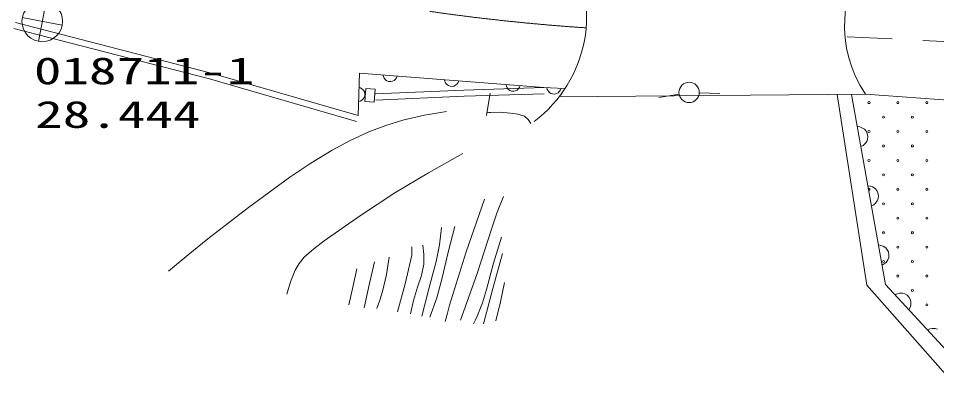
# Model space of a CAD drawing. Units: millimetres, scale not verified. Extents: x 231510 to 871510, y 104537 to 464537.
# Drawn here: x 319246 to 364148, y 356882 to 374856 of the extents above; entities that cross this region are included whole.
import ezdxf
from ezdxf.enums import TextEntityAlignment as Align

# ---------------------------------------------------------------- set-up
doc = ezdxf.new("R2010")
doc.units = ezdxf.units.MM
doc.header["$LTSCALE"] = 1000
doc.linetypes.add('CHAIN', pattern=[18.5, 12, -1.5, 3.5, -1.5])
doc.layers.add('S-SUV', color=7, linetype='Continuous', lineweight=13)
doc.styles.add('ＭＳ ゴシック', font='')
doc.styles.get('ＭＳ ゴシック').set_extended_font_data('MS Gothic')

# ---------------------------------------------------------------- blocks, each defined once
blk = doc.blocks.new('BUHIN1')
at = {"color": 7, "linetype": 'Continuous', "lineweight": 13}
for p, q in [((0, 995), (0, -995)), ((-995, 0), (995, 0))]:
    blk.add_line(p, q, dxfattribs=at)
blk.add_circle((0, 0), 995, dxfattribs=at)

msp = doc.modelspace()

# ---------------------------------------------------------------- linework, layer by layer
at = {"layer": 'S-SUV'}
for p, q in [((319105, 374655), (328674, 372181)), ((328595, 371892), (319030, 374364)), ((335779, 369805), (328595, 371892)), ((328674, 372181), (335862, 370094)), ((335862, 370094), (335922, 372175)), ((335922, 372175), (344942, 371468)), ((337096, 372002), (337076, 372084)), ((337133, 371930), (337096, 372002)), ((337195, 371848), (337133, 371930)), ((337268, 371801), (337195, 371848)), ((337348, 371770), (337268, 371801)), ((337620, 371815), (337540, 371779)), ((337693, 371887), (337620, 371815)), ((337740, 371951), (337693, 371887)), ((337774, 372029), (337740, 371951)), ((340103, 371766), (340083, 371848)), ((335902, 371484), (335982, 371454)), ((335982, 371454), (336049, 371410)), ((336049, 371410), (336124, 371341)), ((336190, 370785), (336235, 371423)), ((336235, 371423), (336688, 371391)), ((336688, 371391), (336643, 370753)), ((337456, 371761), (337348, 371770)), ((337540, 371779), (337456, 371761)), ((340139, 371695), (340103, 371766)), ((340201, 371613), (340139, 371695)), ((340275, 371565), (340201, 371613)), ((340355, 371534), (340275, 371565)), ((340463, 371526), (340355, 371534)), ((340547, 371544), (340463, 371526)), ((340627, 371579), (340547, 371544)), ((340699, 371651), (340627, 371579)), ((340746, 371716), (340699, 371651)), ((340781, 371794), (340746, 371716)), ((341034, 371345), (344942, 371468)), ((343109, 371530), (343089, 371613)), ((343146, 371459), (343109, 371530)), ((343208, 371377), (343146, 371459)), ((343281, 371329), (343208, 371377)), ((343706, 371415), (343633, 371344)), ((343753, 371480), (343706, 371415)), ((343787, 371558), (343753, 371480)), ((344942, 371468), (345933, 371424)), ((345110, 371380), (345088, 371461)), ((345149, 371309), (345110, 371380)), ((345756, 371351), (345711, 371285)), ((345787, 371430), (345756, 371351)), ((336112, 370914), (336033, 370848)), ((336156, 370990), (336112, 370914)), ((336124, 371341), (336164, 371263)), ((336183, 371071), (336156, 370990)), ((336164, 371263), (336186, 371180)), ((336186, 371180), (336183, 371071)), ((336705, 371156), (341034, 371345)), ((341043, 371046), (336718, 370856)), ((344951, 371168), (341043, 371046)), ((342319, 371194), (342141, 370104)), ((343361, 371298), (343281, 371329)), ((343469, 371290), (343361, 371298)), ((343553, 371308), (343469, 371290)), ((343633, 371344), (343553, 371308)), ((345214, 371230), (345149, 371309)), ((345289, 371184), (345214, 371230)), ((345370, 371156), (345289, 371184)), ((345479, 371151), (345370, 371156)), ((345562, 371172), (345479, 371151)), ((345641, 371211), (345562, 371172)), ((345711, 371285), (345641, 371211)), ((360669, 371142), (345689, 371015)), ((351552, 371147), (350567, 370977)), ((352544, 371214), (353544, 371178)), ((359292, 371130), (360738, 361802)), ((359991, 371136), (361651, 361827)), ((370192, 370451), (360669, 371142)), ((335963, 370808), (335882, 370784)), ((336033, 370848), (335963, 370808)), ((336643, 370753), (336190, 370785)), ((339112, 370113), (338051, 369877)), ((340187, 370290), (339112, 370113)), ((342252, 370247), (342163, 370237)), ((342330, 370255), (342252, 370247)), ((342822, 370269), (342330, 370255)), ((343318, 370222), (342822, 370269)), ((343675, 370170), (343318, 370222)), ((343994, 370064), (343675, 370170)), ((344171, 369905), (343994, 370064)), ((337211, 369619), (336381, 369300)), ((338051, 369877), (337211, 369619)), ((344305, 369703), (344171, 369905)), ((360272, 369562), (360392, 369543)), ((336381, 369300), (335474, 368882)), ((360392, 369543), (360498, 369501)), ((360498, 369501), (360623, 369426)), ((360623, 369426), (360702, 369329)), ((360702, 369329), (360757, 369219)), ((360757, 369219), (360784, 369067)), ((335474, 368882), (334594, 368411)), ((360639, 368711), (360554, 368634)), ((360730, 368826), (360639, 368711)), ((360770, 368945), (360730, 368826)), ((360784, 369067), (360770, 368945)), ((334594, 368411), (333545, 367772)), ((339302, 367293), (340978, 368236)), ((360554, 368634), (360447, 368577)), ((333545, 367772), (332519, 367076)), ((332519, 367076), (330496, 365596)), ((337659, 366315), (339302, 367293)), ((360788, 366665), (360909, 366645)), ((360909, 366645), (361015, 366604)), ((361015, 366604), (361140, 366529)), ((361140, 366529), (361219, 366432)), ((361219, 366432), (361274, 366322)), ((335931, 365174), (337659, 366315)), ((342035, 366015), (341151, 363426)), ((342658, 365368), (342975, 366132)), ((361287, 366048), (361247, 365929)), ((361274, 366322), (361301, 366169)), ((361301, 366169), (361287, 366048)), ((330496, 365596), (328503, 364063)), ((361071, 365737), (360964, 365680)), ((361156, 365814), (361071, 365737)), ((361247, 365929), (361156, 365814)), ((334207, 363962), (335931, 365174)), ((342392, 364584), (342658, 365368)), ((339937, 364618), (339839, 363779)), ((340264, 363418), (340581, 364673)), ((341659, 362320), (342392, 364584)), ((328503, 364063), (327542, 363282)), ((333688, 363578), (334207, 363962)), ((339025, 363762), (339080, 363298)), ((339839, 363779), (339682, 362950)), ((342868, 364149), (342478, 362880)), ((361305, 363768), (361425, 363748)), ((361425, 363748), (361532, 363706)), ((327542, 363282), (326590, 362490)), ((333226, 363163), (333688, 363578)), ((338163, 361870), (338479, 363273)), ((338479, 363273), (338482, 363473)), ((338482, 363473), (338482, 363674)), ((339080, 363298), (339073, 362828)), ((339971, 362153), (340264, 363418)), ((341151, 363426), (340321, 360813)), ((342913, 363341), (342440, 361631)), ((361532, 363706), (361657, 363632)), ((361657, 363632), (361735, 363534)), ((361735, 363534), (361790, 363425)), ((361790, 363425), (361818, 363272)), ((361818, 363272), (361804, 363151)), ((332774, 362528), (332975, 362862)), ((332975, 362862), (333226, 363163)), ((336393, 361816), (336666, 362940)), ((337380, 363164), (337243, 362319)), ((339073, 362828), (338951, 362265)), ((339682, 362950), (339319, 361621)), ((342478, 362880), (342143, 361586)), ((361587, 362840), (361481, 362783)), ((361673, 362916), (361587, 362840)), ((361764, 363032), (361673, 362916)), ((361804, 363151), (361764, 363032)), ((332550, 361965), (332774, 362528)), ((335603, 361708), (335800, 362594)), ((332380, 361366), (332550, 361965)), ((337243, 362319), (337047, 361489)), ((338951, 362265), (338767, 361698)), ((339702, 361182), (339971, 362153)), ((340872, 360085), (341659, 362320)), ((342829, 360986), (343022, 361927)), ((335399, 360834), (335603, 361708)), ((336148, 360690), (336393, 361816)), ((337047, 361489), (336918, 361073)), ((337790, 360488), (338163, 361870)), ((338767, 361698), (338575, 361052)), ((339319, 361621), (338971, 360286)), ((342143, 361586), (341940, 360932)), ((342440, 361631), (341996, 359912)), ((360738, 361802), (365072, 356882)), ((361651, 361827), (364844, 358376)), ((336918, 361073), (336781, 360661)), ((338575, 361052), (338423, 360402)), ((339374, 360229), (339702, 361182)), ((362110, 361331), (362222, 361380)), ((362222, 361380), (362334, 361402)), ((362334, 361402), (362479, 361407)), ((362479, 361407), (362598, 361367)), ((362598, 361367), (362703, 361305)), ((362703, 361305), (362809, 361191)), ((362809, 361191), (362863, 361081)), ((362863, 361081), (362893, 360959)), ((340321, 360813), (340222, 360425)), ((341940, 360932), (341675, 360285)), ((342600, 360056), (342829, 360986)), ((362848, 360703), (362789, 360597)), ((362879, 360813), (362848, 360703)), ((362893, 360959), (362879, 360813)), ((340222, 360425), (340123, 360027)), ((341675, 360285), (341593, 360103)), ((341593, 360103), (341506, 359912)), ((363818, 359655), (363930, 359677)), ((363930, 359677), (364075, 359682)), ((364075, 359682), (364194, 359642)), ((363706, 359606), (363818, 359655))]:
    msp.add_line(p, q, dxfattribs=at)
at = {"layer": 'S-SUV', "linetype": 'CHAIN'}
msp.add_line((430901, 370515), (359781, 373952), dxfattribs=at)
at = {"layer": 'S-SUV'}
for centre, radius in [((352045, 371231), 498), ((360841, 370731), 49.8), ((362255, 370731), 49.8), ((363669, 370731), 49.8), ((361548, 370024), 49.8), ((362962, 370024), 49.8), ((360841, 369317), 49.8), ((362255, 369317), 49.8), ((363669, 369317), 49.8), ((361548, 368610), 49.8), ((362962, 368610), 49.8), ((360841, 367903), 49.8), ((362255, 367903), 49.8), ((363669, 367903), 49.8), ((361548, 367196), 49.8), ((362962, 367196), 49.8), ((362255, 366489), 49.8), ((363669, 366489), 49.8), ((361548, 365781), 49.8), ((362962, 365781), 49.8), ((362255, 365074), 49.8), ((363669, 365074), 49.8), ((361548, 364367), 49.8), ((362962, 364367), 49.8), ((362255, 363660), 49.8), ((363669, 363660), 49.8), ((361548, 362953), 49.8), ((362962, 362953), 49.8), ((362255, 362246), 49.8), ((363669, 362246), 49.8), ((362962, 361539), 49.8), ((363669, 360832), 49.8)]:
    msp.add_circle(centre, radius, dxfattribs=at)
at = {"layer": 'S-SUV', "linetype": 'CHAIN'}
msp.add_arc((353685, 474167), 100000, 251.16376, 266.17242, dxfattribs=at)
at = {"layer": 'S-SUV'}
for centre, radius, start, end in [((340585, 374957), 6449, 307.0104, 31.7503), ((365685, 374507), 6040, 139.8264, 213.8606), ((360841, 366489), 49.8, 255.4073, 124.8213)]:
    msp.add_arc(centre, radius, start, end, dxfattribs=at)

# ---------------------------------------------------------------- block references
at = {"layer": 'S-SUV', "rotation": 259}
msp.add_blockref('BUHIN1', (320415, 374706), dxfattribs=at)

# ---------------------------------------------------------------- texts
at = {"layer": 'S-SUV', "style": 'ＭＳ ゴシック', "width": 1.5}
for s, p in [('018711-1', (320006, 371233)), ('28.444', (320071, 369101))]:
    msp.add_text(s, height=1320, dxfattribs=at).set_placement(p, align=Align.BOTTOM_LEFT)

doc.saveas('drawing.dxf')
